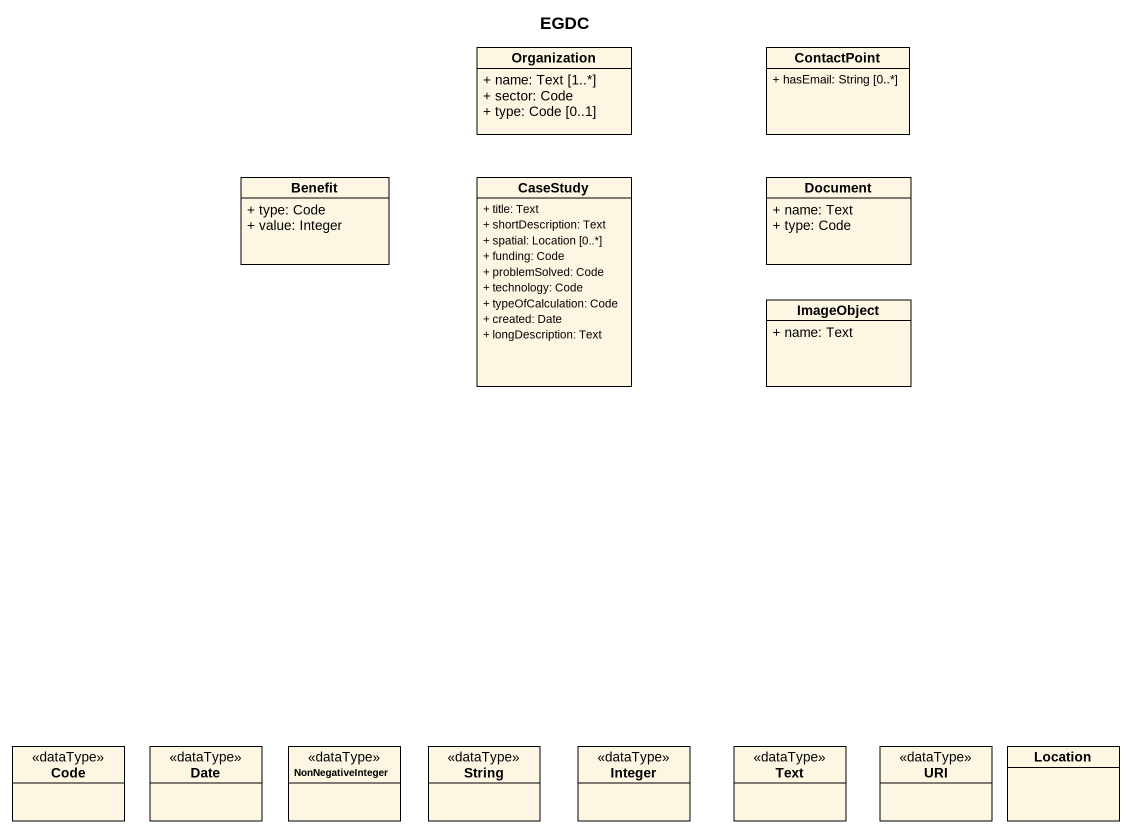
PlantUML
@startuml
title EGDC
hide circle
hide empty members
skinparam classAttributeIconSize 0
class Organization {
  + name: Text [1..*]
  + sector: Code
  + type: Code [0..1]
}
class ContactPoint {
  + hasEmail: String [0..*]
}
class Benefit {
  + type: Code
  + value: Integer
}
class CaseStudy {
  + title: Text
  + shortDescription: Text
  + spatial: Location [0..*]
  + funding: Code
  + problemSolved: Code
  + technology: Code
  + typeOfCalculation: Code
  + created: Date
  + longDescription: Text
}
class Document {
  + name: Text
  + type: Code
}
class ImageObject {
  + name: Text
}
class Code <<dataType>>
class Date <<dataType>>
class NonNegativeInteger <<dataType>>
class String <<dataType>>
class Integer <<dataType>>
class Text <<dataType>>
class URI <<dataType>>
class Location
@enduml
